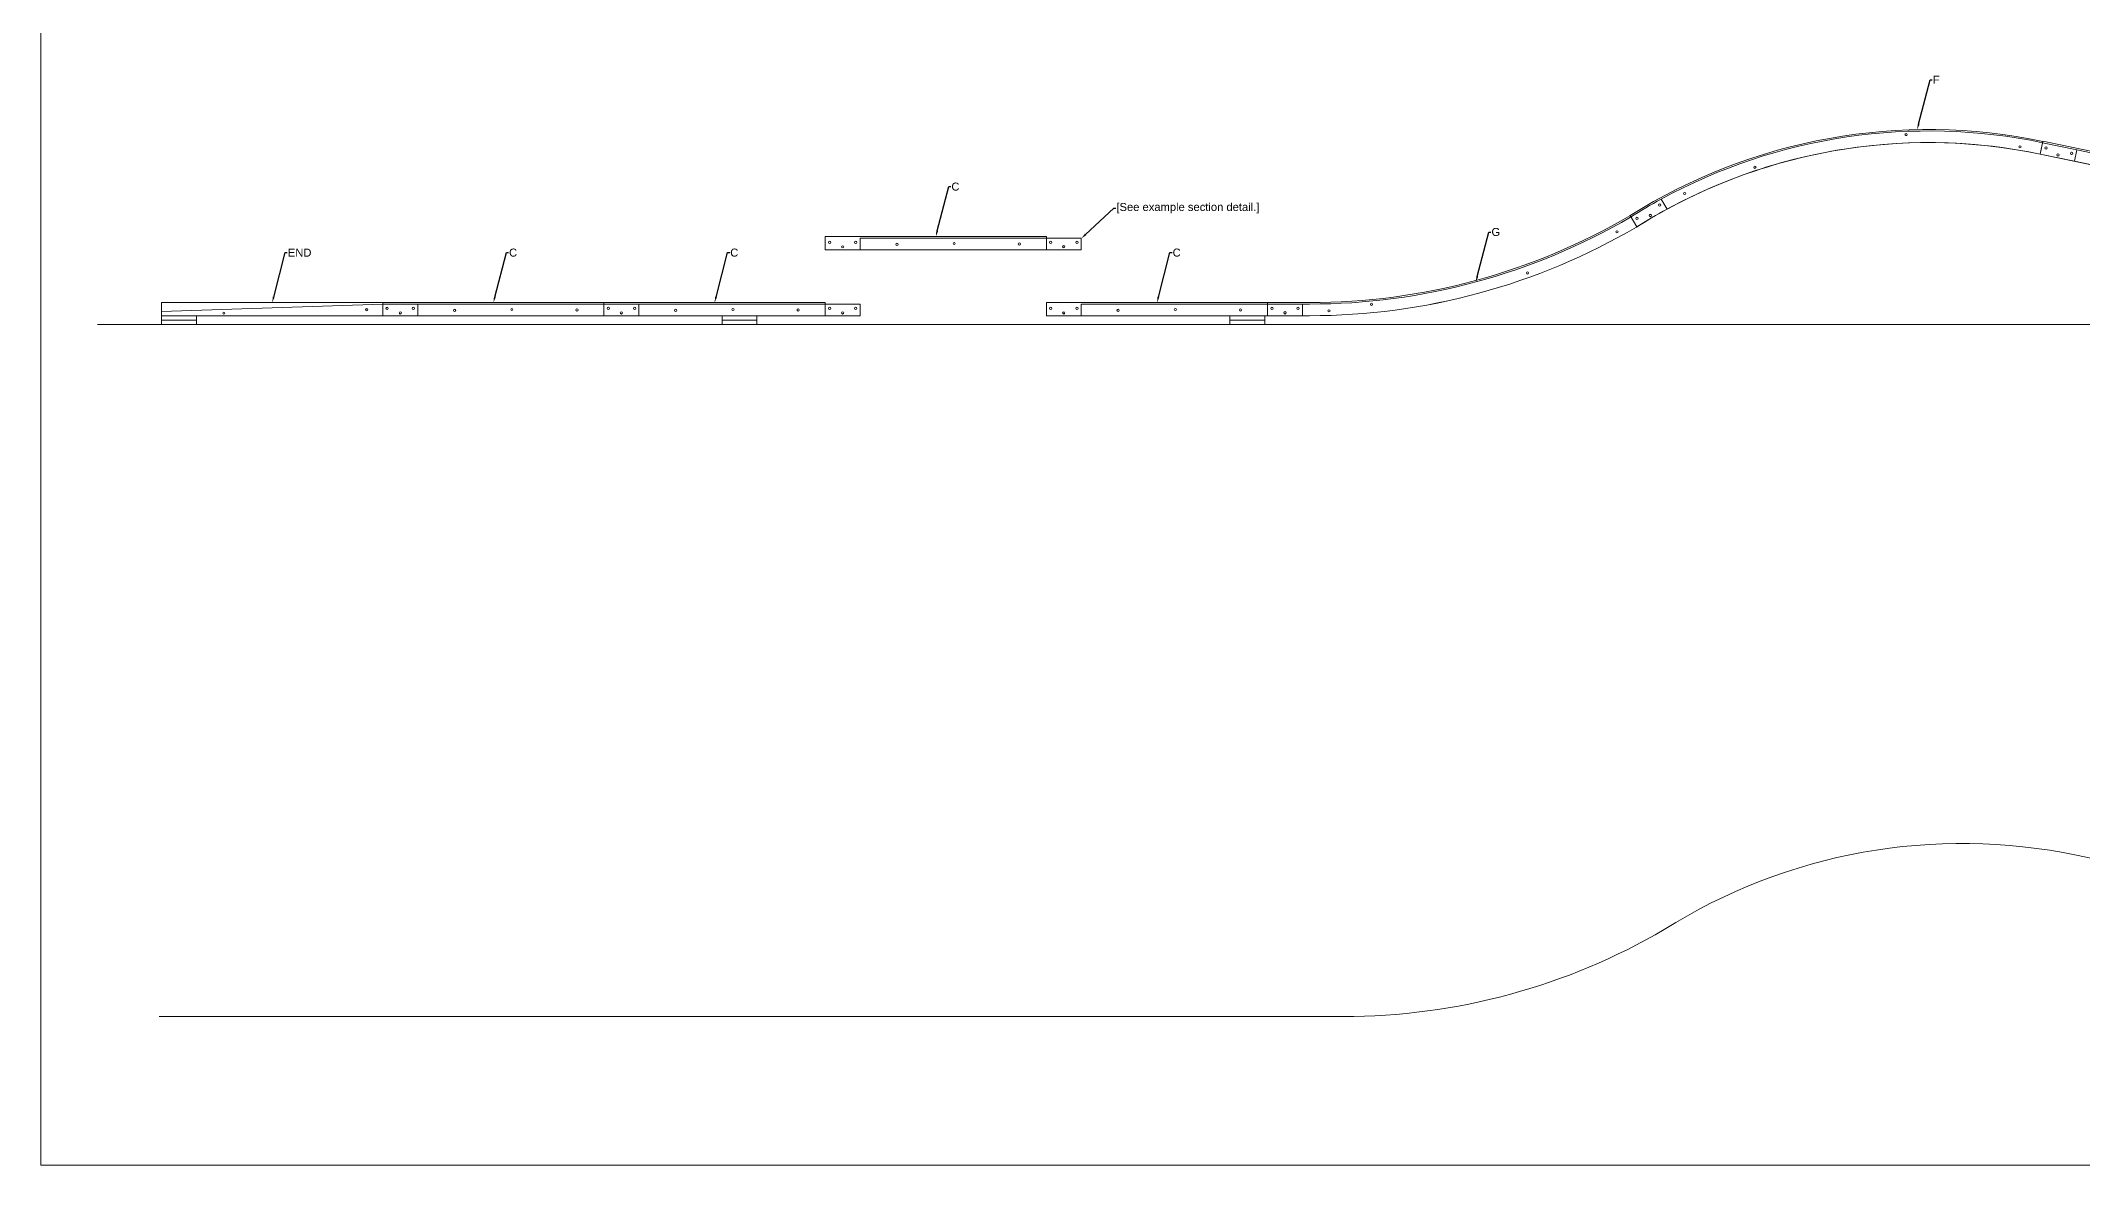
# Model space of a CAD drawing. Header units: millimetres. Extents: x 0 to 39105, y 0 to 9815.
# Drawn here: x 20000 to 28908, y 0 to 4908 of the extents above; entities that cross this region are included whole.
import ezdxf
from ezdxf import colors
from ezdxf.entities.mleader import LeaderData, LeaderLine
from ezdxf.math import Vec2, Vec3

# ---------------------------------------------------------------- set-up
doc = ezdxf.new("R2010")
doc.units = ezdxf.units.MM
for name, color, linetype, lineweight in [('newTrack', 7, 'Continuous', 20), ('notes', 7, 'Continuous', 20), ('registration marking', 7, 'Continuous', 20)]:
    doc.layers.add(name, color=color, linetype=linetype, lineweight=lineweight)
doc.styles.add('Arial', font='arial.ttf')

# ---------------------------------------------------------------- blocks, each defined once
blk = doc.blocks.new('*U24')
at = {"layer": 'newTrack'}
blk.add_circle((0, 0), 0.2, dxfattribs=at)
blk = doc.blocks.new('attachmentPoints_0.4_diameter')
for p in [(-2.25, 0.75), (0, 0), (2.25, 0.75)]:
    blk.add_blockref('*U24', p)
blk = doc.blocks.new('E1')
at = {"layer": 'newTrack'}
blk.add_lwpolyline([(1438.49, -1591.5), (1418.19, -1587.27), (1417.79, -1589.23), (1438.09, -1593.46), (1438.49, -1591.5)], dxfattribs=at)
at = {"layer": 'registration marking', "color": 7, "transparency": 33554687}
blk.add_circle((1425.36, -1589.84), 0.19, dxfattribs=at)
at = {"rotation": 348.2202802125964}
blk.add_blockref('attachmentPoints_0.4_diameter', (1435.25, -1592.36), dxfattribs=at)
blk = doc.blocks.new('E2')
at = {"layer": 'newTrack'}
blk.add_lwpolyline([(1389.4, -1560.52), (1388.94, -1562.73), (1409.24, -1566.96), (1409.7, -1564.76)], close=True, dxfattribs=at)
at = {"layer": 'registration marking', "color": 7, "transparency": 33554687}
blk.add_circle((1402.39, -1564.56), 0.19, dxfattribs=at)
at = {"rotation": 348.2202802125964}
blk.add_blockref('attachmentPoints_0.4_diameter', (1391.98, -1562.85), dxfattribs=at)
blk = doc.blocks.new('F1')
at = {"layer": 'newTrack'}
blk.add_lwpolyline([(1365.05, -1527.24, -0.177849), (1429.18, -1517.78), (1435.05, -1519.01), (1435.46, -1517.05), (1429.58, -1515.82, 0.178024), (1364.04, -1525.51)], format="xyb", close=True, dxfattribs=at)
at = {"layer": 'registration marking', "color": 7, "transparency": 33554687}
for centre in [(1406.13, -1514.42), (1425.68, -1516.53), (1380.15, -1520.03), (1368.1, -1524.55)]:
    blk.add_circle(centre, 0.19, dxfattribs=at)
at = {"rotation": 348.2202802125964}
blk.add_blockref('attachmentPoints_0.4_diameter', (1432.22, -1517.91), dxfattribs=at)
blk = doc.blocks.new('C1')
at = {"layer": 'newTrack'}
blk.add_lwpolyline([(1541.11, -1570.67), (1508.2, -1589.67), (1507.2, -1587.94), (1540.11, -1568.94)], close=True, dxfattribs=at)
at = {"layer": 'registration marking', "color": 7, "transparency": 33554687}
for centre in [(1531.39, -1575.14), (1521.66, -1580.67), (1513.22, -1585.71)]:
    blk.add_circle(centre, 0.19, dxfattribs=at)
at = {"rotation": 29.99999995973561}
blk.add_blockref('attachmentPoints_0.4_diameter', (1538.26, -1571.74), dxfattribs=at)
blk = doc.blocks.new('C2')
at = {"layer": 'newTrack'}
blk.add_lwpolyline([(1485.86, -1583.83), (1518.77, -1564.83), (1519.9, -1566.78), (1486.99, -1585.78)], close=True, dxfattribs=at)
at = {"layer": 'registration marking', "color": 7, "transparency": 33554687}
for centre in [(1515.38, -1568.25), (1505.65, -1573.78), (1497.2, -1578.82)]:
    blk.add_circle(centre, 0.19, dxfattribs=at)
at = {"rotation": 29.99999995973561}
blk.add_blockref('attachmentPoints_0.4_diameter', (1489.34, -1583.85), dxfattribs=at)
blk = doc.blocks.new('END1')
at = {"layer": 'newTrack'}
blk.add_lwpolyline([(1095.16, -1516.52), (1095.16, -1518.52), (1051.16, -1518.52), (1051.16, -1517.77), (1089.16, -1516.52)], close=True, dxfattribs=at)
at = {"layer": 'registration marking', "color": 7, "transparency": 33554687}
for centre in [(1061.85, -1518.07), (1086.41, -1517.49)]:
    blk.add_circle(centre, 0.19, dxfattribs=at)
blk.add_blockref('attachmentPoints_0.4_diameter', (1092.16, -1518.02))
blk = doc.blocks.new('END2')
at = {"layer": 'newTrack'}
blk.add_lwpolyline([(1133.03, -1530.22), (1095.03, -1530.22), (1095.03, -1527.97), (1133.03, -1527.97), (1133.03, -1530.22), (1133.03, -1527.97)], dxfattribs=at)
at = {"layer": 'registration marking', "color": 7, "transparency": 33554687}
for centre in [(1130.27, -1529.2), (1105.71, -1529.77)]:
    blk.add_circle(centre, 0.19, dxfattribs=at)
blk = doc.blocks.new('F2')
at = {"layer": 'newTrack'}
blk.add_lwpolyline([(1703.41, -2340.18), (1702.95, -2342.38, 0.194368), (1633.66, -2354.87), (1632.52, -2352.93, -0.194178)], format="xyb", close=True, dxfattribs=at)
at = {"layer": 'registration marking', "color": 7, "transparency": 33554687}
for centre in [(1679.9, -2339.01), (1699.46, -2341.12), (1653.92, -2344.63), (1641.88, -2349.15)]:
    blk.add_circle(centre, 0.19, dxfattribs=at)
at = {"rotation": 30.42041245312843}
blk.add_blockref('attachmentPoints_0.4_diameter', (1635.99, -2352.92), dxfattribs=at)
blk = doc.blocks.new('G1')
at = {"layer": 'newTrack'}
blk.add_lwpolyline([(1736.56, -2371.79, 0.015901), (1731.3, -2374.88, -0.133392), (1676.17, -2389.83), (1674.94, -2389.83), (1674.94, -2391.83), (1676.16, -2391.83, 0.133468), (1732.34, -2376.59, -0.016157), (1737.57, -2373.52)], format="xyb", close=True, dxfattribs=at)
at = {"layer": 'registration marking', "color": 7, "transparency": 33554687}
for centre in [(1728.97, -2377.41), (1728.97, -2377.41), (1713.61, -2384.48), (1713.61, -2384.48), (1679.49, -2390.99), (1679.49, -2390.99), (1686.8, -2389.86), (1686.8, -2389.86)]:
    blk.add_circle(centre, 0.19, dxfattribs=at)
at = {"rotation": 30.42041245313343}
blk.add_blockref('attachmentPoints_0.4_diameter', (1734.73, -2374.61), dxfattribs=at)
blk = doc.blocks.new('G2')
at = {"layer": 'newTrack'}
blk.add_lwpolyline([(1493.51, -2345.36), (1493.51, -2347.61), (1500.73, -2347.61, 0.133468), (1556.9, -2332.37, -0.000194), (1556.96, -2332.33), (1555.82, -2330.39, 0.00028), (1555.73, -2330.45, -0.133382), (1500.73, -2345.36), (1493.51, -2345.36)], format="xyb", dxfattribs=at)
at = {"layer": 'registration marking', "color": 7, "transparency": 33554687}
for centre in [(1553.53, -2333.19), (1538.17, -2340.26), (1511.36, -2345.64), (1504.05, -2346.77)]:
    blk.add_circle(centre, 0.19, dxfattribs=at)
blk.add_blockref('attachmentPoints_0.4_diameter', (1496.51, -2347.11))
blk = doc.blocks.new('BASE-BLOCK')
at = {"layer": 'notes'}
for points in [[(1157.03, -575.46), (1163.03, -575.46), (1163.03, -574.71), (1157.03, -574.71)], [(1157.03, -576.21), (1163.03, -576.21), (1163.03, -575.46), (1157.03, -575.46)]]:
    blk.add_lwpolyline(points, close=True, dxfattribs=at)

msp = doc.modelspace()

# ---------------------------------------------------------------- linework, layer by layer
at = {"lineweight": 20}
msp.add_line((20247.1, 3669.6), (35709.2, 3669.6), dxfattribs=at)
at = {"layer": 'newTrack', "lineweight": 20}
msp.add_lwpolyline([(33937.9, 2918.1), (33103.7, 2694.6, 0.065543), (32699.4, 2527.1), (32556.3, 2444.5), (30753.7, 1403.8, -0.186063), (29547.5, 1214.5), (28882.5, 1353.1, 0.194501), (27083.8, 1028.4, -0.133369), (25683.7, 648.9), (20516.4, 648.9)], format="xyb", dxfattribs=at)
at = {"layer": 'notes', "color": 7, "linetype": 'Continuous', "lineweight": 20, "transparency": 33554687, "flags": 128}
msp.add_lwpolyline([(20000, 9815.4), (39105.2, 9815.4), (39105.2, 0), (20000, 0)], close=True, dxfattribs=at)

# ---------------------------------------------------------------- block references
at = {"layer": 'newTrack', "lineweight": 20, "xscale": 25.4, "yscale": 25.4, "zscale": 25.4}
for name, p in [('F2', (-14530.1, 63909.5)), ('F1', (-7576.1, 42964.8)), ('E2', (-6554.2, 44106.3)), ('E1', (-7137.7, 44748.3)), ('G1', (-17038.1, 64460.3)), ('G2', (-12582, 63337.1)), ('END2', (-7286.5, 42575.3)), ('END1', (-6172.5, 42278.1))]:
    msp.add_blockref(name, p, dxfattribs=at)
at = {"layer": 'newTrack', "lineweight": 20, "xscale": 25.4, "yscale": 25.4, "zscale": 25.4, "rotation": 330.0000000402641}
for name, p in [('C2', (10852.7, 57763.1)), ('C1', (10588, 58118.1)), ('C2', (8922.3, 57475)), ('C1', (8657.6, 57829.9)), ('C2', (9887.5, 57475)), ('C1', (9622.8, 57829.9)), ('C2', (11817.9, 57475)), ('C1', (11553.2, 57829.9))]:
    msp.add_blockref(name, p, dxfattribs=at)
at = {"layer": 'notes', "lineweight": 20, "transparency": 33554687, "xscale": 25.4, "yscale": 25.4, "zscale": 25.4}
for p in [(-8861.4, 18305.3), (-6415.8, 18305.3), (-4200.4, 18305.3)]:
    msp.add_blockref('BASE-BLOCK', p, dxfattribs=at)

# ---------------------------------------------------------------- leaders
at = {"layer": 'notes', "lineweight": 20, "transparency": 33554687}
ml = msp.add_multileader_mtext('Standard', dxfattribs=at)
ml.set_content('F', color=256, style='Arial')
ml.set_leader_properties()
ml.build(insert=Vec2(0, 0))
ml.multileader.update_dxf_attribs({"text_right_attachment_type": 6, "dogleg_length": 0.36, "arrow_head_size": 25.4})
ctx = ml.context
ctx.base_point, ctx.char_height, ctx.arrow_head_size, ctx.landing_gap_size, ctx.plane_origin = Vec3(28253.9, 4738.1), 34.9, 25.4, 2.29, Vec3(27867, 5215.4)
ctx.right_attachment = 6
notes = []
notes.append((ctx, [(0, (1, 1, 0), (28244.7, 4738.1), (1, 0), 9.14, [(0, [(28187.9, 4520)], 0, [])])]))
ctx.mtext.insert, ctx.mtext.flow_direction = Vec3(28256.1, 4755.6), 5
ml = msp.add_multileader_mtext('Standard', dxfattribs=at)
ml.set_content('C', color=256, style='Arial')
ml.set_leader_properties()
ml.build(insert=Vec2(0, 0))
ml.multileader.update_dxf_attribs({"text_right_attachment_type": 6, "dogleg_length": 0.36, "arrow_head_size": 25.4})
ctx = ml.context
ctx.base_point, ctx.char_height, ctx.arrow_head_size, ctx.landing_gap_size, ctx.plane_origin = Vec3(23971.2, 4271.1), 34.9, 25.4, 2.29, Vec3(23584.3, 4748.4)
ctx.right_attachment = 6
notes.append((ctx, [(0, (1, 1, 0), (23962.1, 4271.1), (1, 0), 9.14, [(0, [(23905.3, 4053)], 0, [])])]))
ctx.mtext.insert, ctx.mtext.flow_direction = Vec3(23973.5, 4288.9), 5
ml = msp.add_multileader_mtext('Standard', dxfattribs=at)
ml.set_content('[See example section detail.]', color=256, style='Arial')
ml.set_leader_properties()
ml.build(insert=Vec2(0, 0))
ml.multileader.update_dxf_attribs({"text_right_attachment_type": 6, "dogleg_length": 0.36, "arrow_head_size": 25.4})
ctx = ml.context
ctx.base_point, ctx.char_height, ctx.arrow_head_size, ctx.landing_gap_size, ctx.plane_origin = Vec3(24691.3, 4177.6), 34.925, 25.4, 2.29, Vec3(24540.4, 4304.3)
ctx.right_attachment = 6
notes.append((ctx, [(0, (1, 1, 0), (24682.2, 4177.6), (1, 0), 9.14, [(0, [(24540.3, 4045.2)], 0, [])])]))
ctx.mtext.insert, ctx.mtext.flow_direction = Vec3(24693.6, 4200), 5
ml = msp.add_multileader_mtext('Standard', dxfattribs=at)
ml.set_content('G', color=256, style='Arial')
ml.set_leader_properties()
ml.build(insert=Vec2(0, 0))
ml.multileader.update_dxf_attribs({"text_right_attachment_type": 6, "dogleg_length": 0.36, "arrow_head_size": 25.4})
ctx = ml.context
ctx.base_point, ctx.char_height, ctx.arrow_head_size, ctx.landing_gap_size, ctx.plane_origin = Vec3(26327.9, 4073.1), 34.9, 25.4, 2.29, Vec3(25941, 4550.4)
ctx.right_attachment = 6
notes.append((ctx, [(0, (1, 1, 0), (26318.7, 4073.1), (1, 0), 9.14, [(0, [(26262, 3855)], 0, [])])]))
ctx.mtext.insert, ctx.mtext.flow_direction = Vec3(26330.2, 4090.8), 5
ml = msp.add_multileader_mtext('Standard', dxfattribs=at)
ml.set_content('END', color=256, style='Arial')
ml.set_leader_properties()
ml.build(insert=Vec2(0, 0))
ml.multileader.update_dxf_attribs({"text_right_attachment_type": 6, "dogleg_length": 0.36, "arrow_head_size": 25.4})
ctx = ml.context
ctx.base_point, ctx.char_height, ctx.arrow_head_size, ctx.landing_gap_size, ctx.plane_origin = Vec3(21075.6, 3983), 34.92, 25.4, 2.29, Vec3(20688.7, 4460.3)
ctx.right_attachment = 6
notes.append((ctx, [(0, (1, 1, 0), (21066.5, 3983), (1, 0), 9.14, [(0, [(21009.7, 3764.9)], 0, [])])]))
ctx.mtext.insert, ctx.mtext.flow_direction = Vec3(21077.9, 4000.5), 5
ml = msp.add_multileader_mtext('Standard', dxfattribs=at)
ml.set_content('C', color=256, style='Arial')
ml.set_leader_properties()
ml.build(insert=Vec2(0, 0))
ml.multileader.update_dxf_attribs({"text_right_attachment_type": 6, "dogleg_length": 0.36, "arrow_head_size": 25.4})
ctx = ml.context
ctx.base_point, ctx.char_height, ctx.arrow_head_size, ctx.landing_gap_size, ctx.plane_origin = Vec3(22040.8, 3983), 34.9, 25.4, 2.29, Vec3(21653.9, 4460.3)
ctx.right_attachment = 6
notes.append((ctx, [(0, (1, 1, 0), (22031.7, 3983), (1, 0), 9.14, [(0, [(21974.9, 3764.9)], 0, [])])]))
ctx.mtext.insert, ctx.mtext.flow_direction = Vec3(22043.1, 4000.8), 5
ml = msp.add_multileader_mtext('Standard', dxfattribs=at)
ml.set_content('C', color=256, style='Arial')
ml.set_leader_properties()
ml.build(insert=Vec2(0, 0))
ml.multileader.update_dxf_attribs({"text_right_attachment_type": 6, "dogleg_length": 0.36, "arrow_head_size": 25.4})
ctx = ml.context
ctx.base_point, ctx.char_height, ctx.arrow_head_size, ctx.landing_gap_size, ctx.plane_origin = Vec3(23006, 3983), 34.9, 25.4, 2.29, Vec3(22619.1, 4460.3)
ctx.right_attachment = 6
notes.append((ctx, [(0, (1, 1, 0), (22996.9, 3983), (1, 0), 9.14, [(0, [(22940.1, 3764.9)], 0, [])])]))
ctx.mtext.insert, ctx.mtext.flow_direction = Vec3(23008.3, 4000.8), 5
ml = msp.add_multileader_mtext('Standard', dxfattribs=at)
ml.set_content('C', color=256, style='Arial')
ml.set_leader_properties()
ml.build(insert=Vec2(0, 0))
ml.multileader.update_dxf_attribs({"text_right_attachment_type": 6, "dogleg_length": 0.36, "arrow_head_size": 25.4})
ctx = ml.context
ctx.base_point, ctx.char_height, ctx.arrow_head_size, ctx.landing_gap_size, ctx.plane_origin = Vec3(24936.4, 3983), 34.9, 25.4, 2.29, Vec3(24549.5, 4460.3)
ctx.right_attachment = 6
notes.append((ctx, [(0, (1, 1, 0), (24927.3, 3983), (1, 0), 9.14, [(0, [(24870.5, 3764.9)], 0, [])])]))
ctx.mtext.insert, ctx.mtext.flow_direction = Vec3(24938.7, 4000.8), 5
for ctx, leaders in notes:
    for number, flags, end, landing, length, lines in leaders:
        leader = LeaderData()
        leader.index, (leader.has_last_leader_line, leader.has_dogleg_vector, leader.attachment_direction) = number, flags
        leader.last_leader_point, leader.dogleg_vector, leader.dogleg_length = Vec3(end), Vec3(landing), length
        for number, points, colour, breaks in lines:
            line = LeaderLine()
            line.index, line.vertices, line.color, line.breaks = number, Vec3.list(points), colors.encode_raw_color(colour), breaks
            leader.lines.append(line)
        ctx.leaders.append(leader)

doc.saveas('drawing.dxf')
